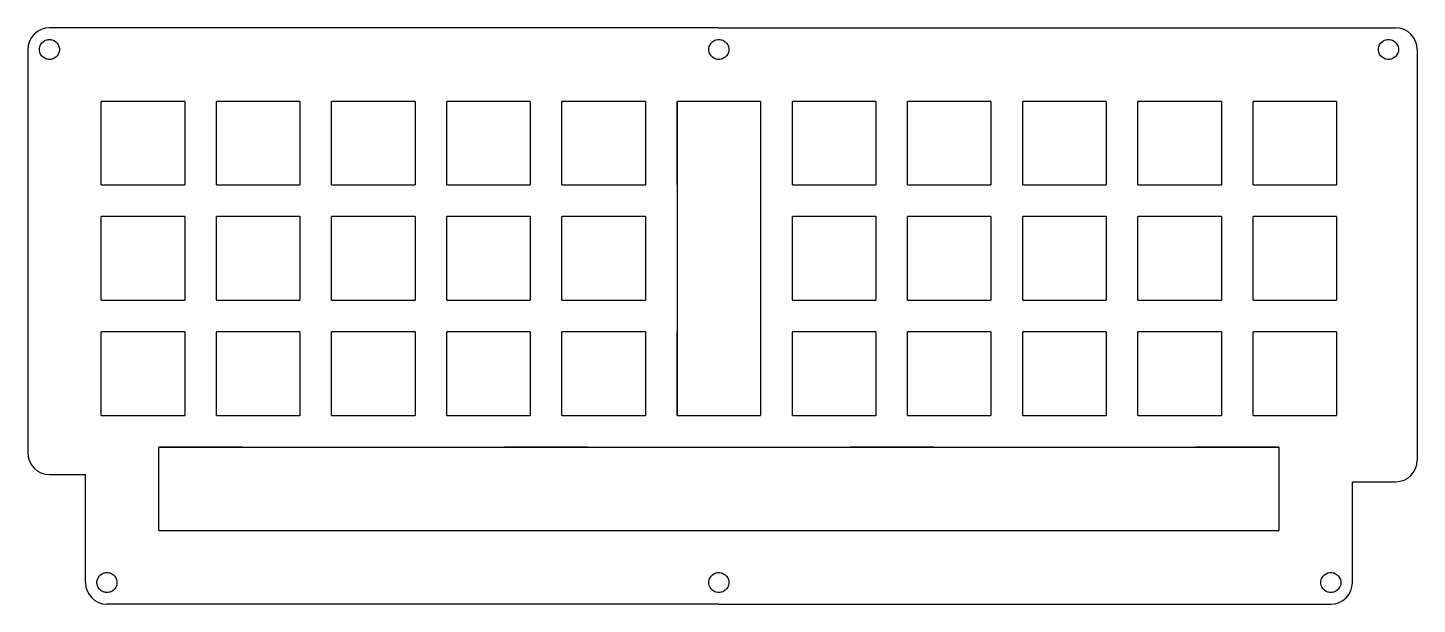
# Model space of a CAD drawing. Extents: x 274 to 503, y 174 to 269.
import ezdxf

# ---------------------------------------------------------------- set-up
doc = ezdxf.new("R2010")
doc.units = 0
doc.layers.add('Layer_1', color=7, linetype='CONTINUOUS')

msp = doc.modelspace()

# ---------------------------------------------------------------- linework, layer by layer
at = {"layer": 'Layer_1', "color": 7}
for points in [[(387.96262, 269.02836), (277.23386, 269.02836)], [(387.96262, 269.02836), (499.88264, 269.02836)], [(273.66262, 265.45712), (273.6677, 198.78212)], [(503.45388, 265.45712), (503.45388, 197.59086)], [(285.81144, 243.07972), (285.81144, 256.87954)], [(299.61126, 256.87954), (285.81144, 256.87954)], [(299.61126, 256.87954), (299.61126, 243.07972)], [(318.66126, 256.87954), (304.86144, 256.87954)], [(304.86144, 243.07972), (304.86144, 256.87954)], [(318.66126, 256.87954), (318.66126, 243.07972)], [(337.71126, 256.87954), (323.91144, 256.87954)], [(323.91144, 243.07972), (323.91144, 256.87954)], [(337.71126, 256.87954), (337.71126, 243.07972)], [(356.76126, 256.87954), (342.96144, 256.87954)], [(342.96144, 243.07972), (342.96144, 256.87954)], [(356.76126, 256.87954), (356.76126, 243.07972)], [(362.01144, 243.07972), (362.01144, 256.87954)], [(375.81126, 256.87954), (362.01144, 256.87954)], [(375.81126, 256.87954), (375.81126, 243.07972)], [(381.06398, 256.87954), (381.06144, 204.97972)], [(394.86126, 256.87954), (381.06144, 256.87954)], [(381.06144, 243.07972), (381.06144, 256.87954)], [(394.8638, 256.87954), (394.86126, 204.97972)], [(394.86126, 256.87954), (394.86126, 243.07972)], [(413.91126, 256.87954), (400.11144, 256.87954)], [(400.11144, 243.07972), (400.11144, 256.87954)], [(413.91126, 256.87954), (413.91126, 243.07972)], [(432.96126, 256.87954), (419.16144, 256.87954)], [(419.16144, 243.07972), (419.16144, 256.87954)], [(432.96126, 256.87954), (432.96126, 243.07972)], [(438.21144, 243.07972), (438.21144, 256.87954)], [(452.01126, 256.87954), (438.21144, 256.87954)], [(452.01126, 256.87954), (452.01126, 243.07972)], [(471.06126, 256.87954), (457.26144, 256.87954)], [(457.26144, 243.07972), (457.26144, 256.87954)], [(471.06126, 256.87954), (471.06126, 243.07972)], [(476.31144, 243.07972), (476.31144, 256.87954)], [(490.11126, 256.87954), (476.31144, 256.87954)], [(490.11126, 256.87954), (490.11126, 243.07972)], [(285.81144, 243.07972), (299.61126, 243.07972)], [(304.86144, 243.07972), (318.66126, 243.07972)], [(323.91144, 243.07972), (337.71126, 243.07972)], [(342.96144, 243.07972), (356.76126, 243.07972)], [(362.01144, 243.07972), (375.81126, 243.07972)], [(400.11144, 243.07972), (413.91126, 243.07972)], [(419.16144, 243.07972), (432.96126, 243.07972)], [(438.21144, 243.07972), (452.01126, 243.07972)], [(457.26144, 243.07972), (471.06126, 243.07972)], [(476.31144, 243.07972), (490.11126, 243.07972)], [(299.61126, 237.82954), (285.81144, 237.82954)], [(285.81144, 224.02972), (285.81144, 237.82954)], [(299.61126, 237.82954), (299.61126, 224.02972)], [(304.86144, 224.02972), (304.86144, 237.82954)], [(318.66126, 237.82954), (304.86144, 237.82954)], [(318.66126, 237.82954), (318.66126, 224.02972)], [(337.71126, 237.82954), (323.91144, 237.82954)], [(323.91144, 224.02972), (323.91144, 237.82954)], [(337.71126, 237.82954), (337.71126, 224.02972)], [(356.76126, 237.82954), (342.96144, 237.82954)], [(342.96144, 224.02972), (342.96144, 237.82954)], [(356.76126, 237.82954), (356.76126, 224.02972)], [(375.81126, 237.82954), (362.01144, 237.82954)], [(362.01144, 224.02972), (362.01144, 237.82954)], [(375.81126, 237.82954), (375.81126, 224.02972)], [(413.91126, 237.82954), (400.11144, 237.82954)], [(400.11144, 224.02972), (400.11144, 237.82954)], [(413.91126, 237.82954), (413.91126, 224.02972)], [(419.16144, 224.02972), (419.16144, 237.82954)], [(432.96126, 237.82954), (419.16144, 237.82954)], [(432.96126, 237.82954), (432.96126, 224.02972)], [(438.21144, 224.02972), (438.21144, 237.82954)], [(452.01126, 237.82954), (438.21144, 237.82954)], [(452.01126, 237.82954), (452.01126, 224.02972)], [(471.06126, 237.82954), (457.26144, 237.82954)], [(457.26144, 224.02972), (457.26144, 237.82954)], [(471.06126, 237.82954), (471.06126, 224.02972)], [(476.31144, 224.02972), (476.31144, 237.82954)], [(490.11126, 237.82954), (476.31144, 237.82954)], [(490.11126, 237.82954), (490.11126, 224.02972)], [(285.81144, 224.02972), (299.61126, 224.02972)], [(304.86144, 224.02972), (318.66126, 224.02972)], [(323.91144, 224.02972), (337.71126, 224.02972)], [(342.96144, 224.02972), (356.76126, 224.02972)], [(362.01144, 224.02972), (375.81126, 224.02972)], [(400.11144, 224.02972), (413.91126, 224.02972)], [(419.16144, 224.02972), (432.96126, 224.02972)], [(438.21144, 224.02972), (452.01126, 224.02972)], [(457.26144, 224.02972), (471.06126, 224.02972)], [(476.31144, 224.02972), (490.11126, 224.02972)], [(299.61126, 218.77954), (285.81144, 218.77954)], [(285.81144, 204.97972), (285.81144, 218.77954)], [(299.61126, 218.77954), (299.61126, 204.97972)], [(304.86144, 204.97972), (304.86144, 218.77954)], [(318.66126, 218.77954), (304.86144, 218.77954)], [(318.66126, 218.77954), (318.66126, 204.97972)], [(323.91144, 204.97972), (323.91144, 218.77954)], [(337.71126, 218.77954), (323.91144, 218.77954)], [(337.71126, 218.77954), (337.71126, 204.97972)], [(342.96144, 204.97972), (342.96144, 218.77954)], [(356.76126, 218.77954), (342.96144, 218.77954)], [(356.76126, 218.77954), (356.76126, 204.97972)], [(362.01144, 204.97972), (362.01144, 218.77954)], [(375.81126, 218.77954), (362.01144, 218.77954)], [(375.81126, 218.77954), (375.81126, 204.97972)], [(381.06144, 204.97972), (381.06144, 218.77954)], [(394.86126, 218.77954), (394.86126, 204.97972)], [(413.91126, 218.77954), (400.11144, 218.77954)], [(400.11144, 204.97972), (400.11144, 218.77954)], [(413.91126, 218.77954), (413.91126, 204.97972)], [(419.16144, 204.97972), (419.16144, 218.77954)], [(432.96126, 218.77954), (419.16144, 218.77954)], [(432.96126, 218.77954), (432.96126, 204.97972)], [(452.01126, 218.77954), (438.21144, 218.77954)], [(438.21144, 204.97972), (438.21144, 218.77954)], [(452.01126, 218.77954), (452.01126, 204.97972)], [(471.06126, 218.77954), (457.26144, 218.77954)], [(457.26144, 204.97972), (457.26144, 218.77954)], [(471.06126, 218.77954), (471.06126, 204.97972)], [(490.11126, 218.77954), (476.31144, 218.77954)], [(476.31144, 204.97972), (476.31144, 218.77954)], [(490.11126, 218.77954), (490.11126, 204.97972)], [(285.81144, 204.97972), (299.61126, 204.97972)], [(304.86144, 204.97972), (318.66126, 204.97972)], [(323.91144, 204.97972), (337.71126, 204.97972)], [(342.96144, 204.97972), (356.76126, 204.97972)], [(362.01144, 204.97972), (375.81126, 204.97972)], [(381.06144, 204.97972), (394.86126, 204.97972)], [(400.11144, 204.97972), (413.91126, 204.97972)], [(419.16144, 204.97972), (432.96126, 204.97972)], [(438.21144, 204.97972), (452.01126, 204.97972)], [(457.26144, 204.97972), (471.06126, 204.97972)], [(476.31144, 204.97972), (490.11126, 204.97972)], [(295.33644, 199.72954), (414.15764, 199.72954)], [(295.33644, 185.92972), (295.33644, 199.72954)], [(309.13626, 199.72954), (295.33644, 199.72954)], [(366.28626, 199.72954), (352.48644, 199.72954)], [(423.43626, 199.72954), (409.63644, 199.72954)], [(409.63644, 199.72954), (480.58626, 199.72954)], [(480.58626, 199.72954), (466.78644, 199.72954)], [(480.58626, 199.72954), (480.58626, 185.92972)], [(277.23386, 195.21088), (283.18762, 195.21088)], [(283.18762, 177.3496), (283.18762, 195.21088)], [(492.74016, 177.3496), (492.74016, 194.01962)], [(492.74016, 194.01962), (499.88264, 194.01962)], [(295.33644, 185.92972), (411.77512, 185.92972)], [(295.33644, 185.92972), (309.13626, 185.92972)], [(352.48644, 185.92972), (366.28626, 185.92972)], [(409.63644, 185.92972), (423.43626, 185.92972)], [(409.63898, 185.92972), (480.5888, 185.92972)], [(466.78644, 185.92972), (480.58626, 185.92972)], [(387.96262, 173.77836), (286.75886, 173.77836)], [(387.96262, 173.77836), (489.16638, 173.77836)]]:
    msp.add_lwpolyline(points, dxfattribs=at)
for points in [[(277.61007, 267.064978), (277.71675, 267.044658), (278.01647, 266.920198), (278.28825, 266.739858), (278.51685, 266.508717), (278.69719, 266.239477), (278.82165, 265.939757), (278.88515, 265.619716), (278.88515, 265.294596), (278.82165, 264.974556), (278.69719, 264.674835), (278.51685, 264.405595), (278.28825, 264.174455), (278.01647, 263.994115), (277.71675, 263.869655), (277.61007, 263.849335), (277.3967, 263.806155), (277.07158, 263.806155), (276.86076, 263.849335), (276.75408, 263.869655), (276.45436, 263.994115), (276.18258, 264.174455), (275.95398, 264.405595), (275.7711, 264.674835), (275.64664, 264.974556), (275.58314, 265.294596), (275.58314, 265.619716), (275.64664, 265.939757), (275.7711, 266.239477), (275.95398, 266.508717), (276.18258, 266.739858), (276.45436, 266.920198), (276.75408, 267.044658), (276.86076, 267.064978), (277.07158, 267.108158), (277.3967, 267.108158)], [(388.33894, 267.064978), (388.44562, 267.044658), (388.74534, 266.920198), (389.01712, 266.739858), (389.24572, 266.508717), (389.42606, 266.239477), (389.55052, 265.939757), (389.61402, 265.619716), (389.61402, 265.294596), (389.55052, 264.974556), (389.42606, 264.674835), (389.24572, 264.405595), (389.01712, 264.174455), (388.74534, 263.994115), (388.44562, 263.869655), (388.33894, 263.849335), (388.12558, 263.806155), (387.80046, 263.806155), (387.58964, 263.849335), (387.48296, 263.869655), (387.18324, 263.994115), (386.91146, 264.174455), (386.68286, 264.405595), (386.49998, 264.674835), (386.37552, 264.974556), (386.31202, 265.294596), (386.31202, 265.619716), (386.37552, 265.939757), (386.49998, 266.239477), (386.68286, 266.508717), (386.91146, 266.739858), (387.18324, 266.920198), (387.48296, 267.044658), (387.58964, 267.064978), (387.80046, 267.108158), (388.12558, 267.108158)], [(499.06781, 267.064978), (499.17449, 267.044658), (499.47421, 266.920198), (499.74599, 266.739858), (499.9746, 266.508717), (500.15494, 266.239477), (500.2794, 265.939757), (500.3429, 265.619716), (500.3429, 265.294596), (500.2794, 264.974556), (500.15494, 264.674835), (499.9746, 264.405595), (499.74599, 264.174455), (499.47421, 263.994115), (499.17449, 263.869655), (499.06781, 263.849335), (498.85445, 263.806155), (498.52933, 263.806155), (498.31851, 263.849335), (498.21183, 263.869655), (497.90957, 263.994115), (497.64033, 264.174455), (497.40919, 264.405595), (497.22885, 264.674835), (497.10439, 264.974556), (497.04089, 265.294596), (497.04089, 265.619716), (497.10439, 265.939757), (497.22885, 266.239477), (497.40919, 266.508717), (497.64033, 266.739858), (497.90957, 266.920198), (498.21183, 267.044658), (498.31851, 267.064978), (498.52933, 267.108158), (498.85445, 267.108158)], [(287.13507, 178.95991), (287.24175, 178.93701), (287.54147, 178.81255), (287.81326, 178.63221), (288.04186, 178.40361), (288.04186, 178.40361), (288.22474, 178.13183), (288.3492, 177.8321), (288.4102, 177.51206), (288.4102, 177.18694), (288.3492, 176.86944), (288.2527, 176.64084), (288.2248, 176.56974), (288.04192, 176.29796), (287.81332, 176.06936), (287.54153, 175.88648), (287.24181, 175.76202), (287.13513, 175.74172), (286.92431, 175.69852), (286.59665, 175.69852), (286.38583, 175.74172), (286.27915, 175.76202), (285.97943, 175.88648), (285.70765, 176.06936), (285.47905, 176.29796), (285.29617, 176.56974), (285.26827, 176.64084), (285.17177, 176.86944), (285.10827, 177.18694), (285.10827, 177.51206), (285.17177, 177.8321), (285.29623, 178.13183), (285.47911, 178.40361), (285.47911, 178.40361), (285.70771, 178.63221), (285.97949, 178.81255), (286.27921, 178.93701), (286.38589, 178.95991), (286.59671, 179.00051), (286.92437, 179.00051)], [(388.33894, 178.95991), (388.44562, 178.93701), (388.74534, 178.81255), (389.01712, 178.63221), (389.24572, 178.40361), (389.24572, 178.40361), (389.42606, 178.13183), (389.55052, 177.8321), (389.61402, 177.51206), (389.61402, 177.18694), (389.55052, 176.86944), (389.45652, 176.64084), (389.42602, 176.56974), (389.24568, 176.29796), (389.01708, 176.06936), (388.7453, 175.88648), (388.44558, 175.76202), (388.3389, 175.74172), (388.12554, 175.69852), (387.80042, 175.69852), (387.5896, 175.74172), (387.48292, 175.76202), (387.1832, 175.88648), (386.91142, 176.06936), (386.68282, 176.29796), (386.49994, 176.56974), (386.46944, 176.64084), (386.37544, 176.86944), (386.31194, 177.18694), (386.31194, 177.51206), (386.37544, 177.8321), (386.4999, 178.13183), (386.68278, 178.40361), (386.68278, 178.40361), (386.91138, 178.63221), (387.18316, 178.81255), (387.48288, 178.93701), (387.58956, 178.95991), (387.80038, 179.00051), (388.1255, 179.00051)], [(489.5428, 178.95991), (489.64949, 178.93701), (489.94921, 178.81255), (490.22099, 178.63221), (490.44959, 178.40361), (490.44959, 178.40361), (490.62993, 178.13183), (490.75439, 177.8321), (490.81789, 177.51206), (490.81789, 177.18694), (490.75439, 176.86944), (490.66039, 176.64084), (490.62989, 176.56974), (490.44955, 176.29796), (490.22095, 176.06936), (489.94917, 175.88648), (489.64945, 175.76202), (489.54276, 175.74172), (489.3294, 175.69852), (489.00428, 175.69852), (488.79346, 175.74172), (488.68678, 175.76202), (488.38452, 175.88648), (488.11528, 176.06936), (487.88414, 176.29796), (487.7038, 176.56974), (487.6733, 176.64084), (487.5793, 176.86944), (487.5158, 177.18694), (487.5158, 177.51206), (487.5793, 177.8321), (487.70376, 178.13183), (487.8841, 178.40361), (487.8841, 178.40361), (488.11524, 178.63221), (488.38448, 178.81255), (488.68674, 178.93701), (488.79342, 178.95991), (489.00424, 179.00051), (489.32936, 179.00051)]]:
    msp.add_lwpolyline(points, close=True, dxfattribs=at)
for points in [[(277.23894, 269.032099), (275.2665, 269.031734), (273.667711, 267.432659), (273.6677, 265.460219)], [(503.45642, 265.455952), (503.456418, 267.428398), (501.857627, 269.027483), (499.88518, 269.027848)], [(273.66516, 198.780596), (273.665244, 196.808207), (275.264011, 195.209213), (277.2364, 195.208848)], [(499.88518, 194.018096), (501.857668, 194.018461), (503.456476, 195.61761), (503.45642, 197.590098)], [(283.19016, 177.349346), (283.190104, 175.376858), (284.788912, 173.777709), (286.7614, 173.777344)], [(489.16892, 173.777344), (491.141408, 173.777709), (492.740216, 175.376858), (492.74016, 177.349346)]]:
    msp.add_open_spline(points, degree=3, dxfattribs=at)

doc.saveas('drawing.dxf')
